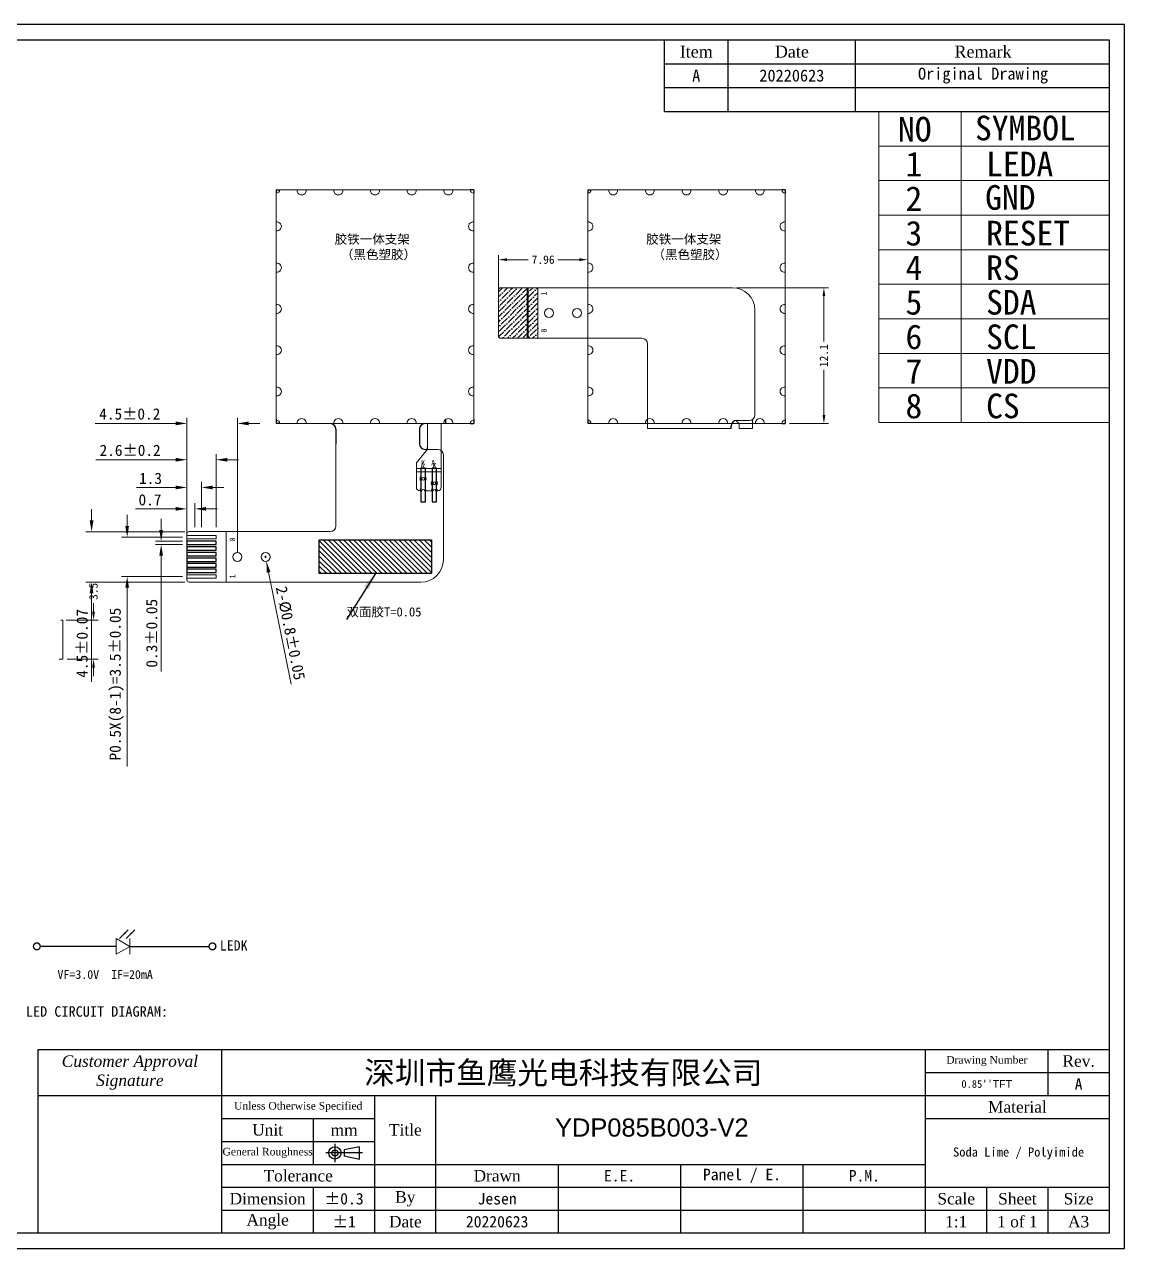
# Model space of a CAD drawing. Header units: millimetres. Extents: x 1551 to 1715, y -93 to 16.
# Drawn here: x 1616.9 to 1714.9, y -93.4 to 15.7 of the extents above; entities that cross this region are included whole.
import ezdxf
from ezdxf.lldxf.tags import DXFTag

# ---------------------------------------------------------------- set-up
doc = ezdxf.new("R2010")
doc.units = ezdxf.units.MM
for name, color, linetype, lineweight in [('BEZEL', 4, 'Continuous', 20), ('CEN', 1, 'CENTER', 15), ('FPC', 40, 'Continuous', 20), ('Title block', 7, 'Continuous', 9)]:
    doc.layers.add(name, color=color, linetype=linetype, lineweight=lineweight)
for name, color, linetype in [('DIM', 120, 'Continuous'), ('Dimension', 7, 'Continuous'), ('Frame', 7, 'Continuous'), ('Index', 7, 'Continuous'), ('lcd', 4, 'Continuous'), ('圖框', 7, 'Continuous')]:
    doc.layers.add(name, color=color, linetype=linetype)
doc.styles.add('RD', font='', dxfattribs={"width": 0.8, "height": 1.8})
doc.styles.add('宋体', font='SimSun.ttf')
doc.styles.add('宋体字', font='')
doc.styles.add('样式 4', font='SimSun.ttf')
doc.styles.get('RD').set_extended_font_data('PMingLiU')
doc.styles.get('宋体字').set_extended_font_data('FangSong_GB2312')
tags = doc.linetypes.add('CENTER', pattern=[2, 1.25, -0.25, 0.25, -0.25]).pattern_tags.tags
tags[10:11] = [DXFTag(74, 4), DXFTag(75, 0), DXFTag(340, '0'), DXFTag(46, 0.0), DXFTag(50, 0.0), DXFTag(44, 0.0), DXFTag(45, 0.0)]
tags[8:9] = [DXFTag(74, 4), DXFTag(75, 0), DXFTag(340, '0'), DXFTag(46, 0.0), DXFTag(50, 0.0), DXFTag(44, 0.0), DXFTag(45, 0.0)]
tags[6:7] = [DXFTag(74, 4), DXFTag(75, 0), DXFTag(340, '0'), DXFTag(46, 0.0), DXFTag(50, 0.0), DXFTag(44, 0.0), DXFTag(45, 0.0)]
tags[4:5] = [DXFTag(74, 4), DXFTag(75, 0), DXFTag(340, '0'), DXFTag(46, 0.0), DXFTag(50, 0.0), DXFTag(44, 0.0), DXFTag(45, 0.0)]
doc.dimstyles.new('ISO-25', dxfattribs={"dimtxt": 2.5, "dimasz": 2.5, "dimexe": 1.25, "dimexo": 0.625, "dimtad": 1, "dimdsep": 46, "dimtxsty": 'Standard', "dimcen": 2.5, "dimadec": 0, "dimazin": 0, "dimtfac": 1, "dimtmove": 0, "dimatfit": 3, "dimfxl": 1, "dimarcsym": 0})
doc.dimstyles.new('ISO-25$0', dxfattribs={"dimscale": 0.5, "dimtxt": 2, "dimasz": 2, "dimexe": 0.8, "dimexo": 0.8, "dimtad": 0, "dimrnd": 0.01, "dimzin": 9, "dimdsep": 46, "dimtxsty": 'Standard', "dimcen": 2.5, "dimadec": 0, "dimazin": 2, "dimtfac": 1, "dimtofl": 0, "dimtmove": 0, "dimatfit": 0, "dimfxl": 1, "dimlwd": 13, "dimlwe": 13, "dimarcsym": 0})
doc.dimstyles.new('SH', dxfattribs={"dimscale": 1.4, "dimtxt": 2.5, "dimasz": 2.5, "dimexe": 1.25, "dimexo": 0.625, "dimtad": 0, "dimdec": 1, "dimzin": 0, "dimdsep": 46, "dimtxsty": 'RD', "dimcen": 2.5, "dimadec": 0, "dimazin": 0, "dimtfac": 0.6, "dimtdec": 4, "dimtmove": 0, "dimatfit": 3, "dimfxl": 1, "dimtolj": 1, "dimarcsym": 0})
doc.dimstyles.new('标准', dxfattribs={"dimtxt": 1.8, "dimasz": 1.5, "dimexe": 0.5, "dimexo": 0.4, "dimgap": 0.1, "dimtad": 1, "dimzin": 1, "dimdsep": 46, "dimtxsty": '宋体', "dimblk": 'CLOSEDBLANK', "dimcen": 0.09, "dimclrd": 96, "dimclre": 96, "dimclrt": 3, "dimadec": 0, "dimazin": 0, "dimtfac": 1, "dimtofl": 0, "dimtmove": 0, "dimatfit": 1, "dimldrblk": 'CLOSEDBLANK', "dimfxl": 1, "dimtolj": 1, "dimlwd": 0, "dimlwe": 0, "dimarcsym": 0})

# ---------------------------------------------------------------- blocks, each defined once
blk = doc.blocks.new('*D28')
at = {"color": 2, "lineweight": 0, "transparency": 16777216}
for p, q in [((1629.1, -29.36), (1629.1, -28.36)), ((1631, -30.36), (1628.6, -30.36)), ((1631, -30.66), (1628.6, -30.66)), ((1629.1, -31.66), (1629.1, -41.98))]:
    blk.add_line(p, q, dxfattribs=at)
at = {"color": 2, "transparency": 16777216}
for points in [[(1628.94, -29.36), (1629.27, -29.36), (1629.1, -30.36)], [(1628.94, -31.66), (1629.27, -31.66), (1629.1, -30.66)]]:
    blk.add_solid(points, dxfattribs=at)
at = {"layer": 'DEFPOINTS', "color": 0, "transparency": 16777216}
for p in [(1631.4, -30.36), (1629.1, -30.66), (1631.4, -30.66)]:
    blk.add_point(p, dxfattribs=at)
at = {"color": 3, "transparency": 16777216, "insert": (1628.27, -38.56), "char_height": 1, "attachment_point": 5, "rotation": 90, "style": '宋体'}
blk.add_mtext('\\A1;0.3%%P0.05', dxfattribs=at)
blk = doc.blocks.new('_ClosedBlank')
at = {"color": 0, "linetype": 'ByBlock', "lineweight": -2}
for p, q in [((-1, 0.17), (0, 0)), ((-1, 0.17), (-1, -0.17)), ((0, 0), (-1, -0.17))]:
    blk.add_line(p, q, dxfattribs=at)
blk = doc.blocks.new('*D29')
at = {"color": 2, "lineweight": 0, "transparency": 16777216}
for p, q in [((1626.08, -29.01), (1626.08, -28.01)), ((1631, -30.01), (1625.58, -30.01)), ((1631, -33.51), (1625.58, -33.51)), ((1626.08, -34.51), (1626.08, -50.44))]:
    blk.add_line(p, q, dxfattribs=at)
at = {"color": 2, "transparency": 16777216}
for points in [[(1625.91, -29.01), (1626.24, -29.01), (1626.08, -30.01)], [(1625.91, -34.51), (1626.24, -34.51), (1626.08, -33.51)]]:
    blk.add_solid(points, dxfattribs=at)
at = {"layer": 'DEFPOINTS', "color": 0, "transparency": 16777216}
for p in [(1631.4, -30.01), (1626.08, -33.51), (1631.4, -33.51)]:
    blk.add_point(p, dxfattribs=at)
at = {"color": 3, "transparency": 16777216, "insert": (1625.14, -43.09), "char_height": 1, "attachment_point": 5, "rotation": 90, "style": '宋体'}
blk.add_mtext('\\A1;P0.5X(8-1)=3.5%%P0.05', dxfattribs=at)
blk = doc.blocks.new('*D30')
at = {"color": 2, "lineweight": 0, "transparency": 16777216}
for p, q in [((1622.91, -28.51), (1622.91, -27.51)), ((1631.2, -29.51), (1622.41, -29.51)), ((1631.2, -34.01), (1622.41, -34.01)), ((1622.91, -35.01), (1622.91, -42.89))]:
    blk.add_line(p, q, dxfattribs=at)
at = {"color": 2, "transparency": 16777216}
for points in [[(1622.74, -28.51), (1623.08, -28.51), (1622.91, -29.51)], [(1622.74, -35.01), (1623.08, -35.01), (1622.91, -34.01)]]:
    blk.add_solid(points, dxfattribs=at)
at = {"layer": 'DEFPOINTS', "color": 0, "transparency": 16777216}
for p in [(1622.91, -29.51), (1631.6, -29.51), (1631.6, -34.01)]:
    blk.add_point(p, dxfattribs=at)
at = {"color": 3, "transparency": 16777216, "insert": (1622.07, -39.46), "char_height": 1, "attachment_point": 5, "rotation": 90, "style": '宋体'}
blk.add_mtext('\\A1;4.5%%P0.07', dxfattribs=at)
blk = doc.blocks.new('*D31')
at = {"color": 2, "lineweight": 0, "transparency": 16777216}
for p, q in [((1638.31, -31.76), (1638.49, -31.76)), ((1638.4, -31.85), (1638.4, -31.67)), ((1638.68, -33.13), (1640.68, -43.11))]:
    blk.add_line(p, q, dxfattribs=at)
at = {"color": 2, "transparency": 16777216}
blk.add_solid([(1638.84, -33.1), (1638.51, -33.16), (1638.48, -32.15)], dxfattribs=at)
at = {"layer": 'DEFPOINTS', "color": 0, "transparency": 16777216}
for p in [(1638.32, -31.37), (1638.48, -32.15)]:
    blk.add_point(p, dxfattribs=at)
at = {"color": 3, "transparency": 16777216, "insert": (1640.61, -38.55), "char_height": 1, "attachment_point": 5, "rotation": 281.3242, "style": '宋体'}
blk.add_mtext('\\A1;2-%%C0.8%%P0.05', dxfattribs=at)
blk = doc.blocks.new('*D35')
at = {"color": 2, "lineweight": 0, "transparency": 16777216}
for p, q in [((1631.4, -29.31), (1631.4, -26.98)), ((1632.1, -29.11), (1632.1, -26.98)), ((1630.4, -27.48), (1626.82, -27.48)), ((1633.1, -27.48), (1634.1, -27.48))]:
    blk.add_line(p, q, dxfattribs=at)
at = {"color": 2, "transparency": 16777216}
for points in [[(1630.4, -27.31), (1630.4, -27.64), (1631.4, -27.48)], [(1633.1, -27.31), (1633.1, -27.64), (1632.1, -27.48)]]:
    blk.add_solid(points, dxfattribs=at)
at = {"layer": 'DEFPOINTS', "color": 0, "transparency": 16777216}
for p in [(1631.4, -27.48), (1631.4, -29.71), (1632.1, -29.51)]:
    blk.add_point(p, dxfattribs=at)
at = {"color": 3, "transparency": 16777216, "insert": (1628.11, -26.68), "char_height": 1, "attachment_point": 5, "style": '宋体'}
blk.add_mtext('\\A1;0.7', dxfattribs=at)
blk = doc.blocks.new('*D32')
at = {"color": 2, "lineweight": 0, "transparency": 16777216}
for p, q in [((1631.4, -29.31), (1631.4, -25.07)), ((1632.7, -29.11), (1632.7, -25.07)), ((1630.4, -25.57), (1626.92, -25.57)), ((1633.7, -25.57), (1634.7, -25.57))]:
    blk.add_line(p, q, dxfattribs=at)
at = {"color": 2, "transparency": 16777216}
for points in [[(1630.4, -25.41), (1630.4, -25.74), (1631.4, -25.57)], [(1633.7, -25.41), (1633.7, -25.74), (1632.7, -25.57)]]:
    blk.add_solid(points, dxfattribs=at)
at = {"layer": 'DEFPOINTS', "color": 0, "transparency": 16777216}
for p in [(1631.4, -25.57), (1631.4, -29.71), (1632.7, -29.51)]:
    blk.add_point(p, dxfattribs=at)
at = {"color": 3, "transparency": 16777216, "insert": (1628.16, -24.77), "char_height": 1, "attachment_point": 5, "style": '宋体'}
blk.add_mtext('\\A1;1.3', dxfattribs=at)
blk = doc.blocks.new('*D33')
at = {"color": 2, "lineweight": 0, "transparency": 16777216}
for p, q in [((1631.4, -29.31), (1631.4, -19.37)), ((1635.9, -31.36), (1635.9, -19.37)), ((1630.4, -19.87), (1623.24, -19.87)), ((1636.9, -19.87), (1637.9, -19.87))]:
    blk.add_line(p, q, dxfattribs=at)
at = {"color": 2, "transparency": 16777216}
for points in [[(1630.4, -19.7), (1630.4, -20.03), (1631.4, -19.87)], [(1636.9, -19.7), (1636.9, -20.03), (1635.9, -19.87)]]:
    blk.add_solid(points, dxfattribs=at)
at = {"layer": 'DEFPOINTS', "color": 0, "transparency": 16777216}
for p in [(1631.4, -19.87), (1631.4, -29.71), (1635.9, -31.76)]:
    blk.add_point(p, dxfattribs=at)
at = {"color": 3, "transparency": 16777216, "insert": (1626.31, -19.03), "char_height": 1, "attachment_point": 5, "style": '宋体'}
blk.add_mtext('\\A1;4.5%%P0.2', dxfattribs=at)
blk = doc.blocks.new('*D34')
at = {"color": 2, "lineweight": 0, "transparency": 16777216}
for p, q in [((1631.4, -29.71), (1631.4, -22.6)), ((1634, -29.11), (1634, -22.6)), ((1630.4, -23.1), (1623.28, -23.1)), ((1635, -23.1), (1636, -23.1))]:
    blk.add_line(p, q, dxfattribs=at)
at = {"color": 2, "transparency": 16777216}
for points in [[(1630.4, -22.94), (1630.4, -23.27), (1631.4, -23.1)], [(1635, -22.94), (1635, -23.27), (1634, -23.1)]]:
    blk.add_solid(points, dxfattribs=at)
at = {"layer": 'DEFPOINTS', "color": 0, "transparency": 16777216}
for p in [(1631.4, -23.1), (1631.4, -30.11), (1634, -29.51)]:
    blk.add_point(p, dxfattribs=at)
at = {"color": 3, "transparency": 16777216, "insert": (1626.34, -22.27), "char_height": 1, "attachment_point": 5, "style": '宋体'}
blk.add_mtext('\\A1;2.6%%P0.2', dxfattribs=at)
blk = doc.blocks.new('*D37')
at = {"color": 3, "lineweight": 13, "transparency": 16777216}
for p, q in [((1623.08, -36.63), (1623.08, -35.88)), ((1620.65, -37.38), (1623.48, -37.38)), ((1620.73, -40.88), (1623.48, -40.88)), ((1623.08, -41.63), (1623.08, -42.38))]:
    blk.add_line(p, q, dxfattribs=at)
at = {"color": 3, "transparency": 16777216}
for points in [[(1622.96, -36.63), (1623.21, -36.63), (1623.08, -37.38)], [(1622.96, -41.63), (1623.21, -41.63), (1623.08, -40.88)]]:
    blk.add_solid(points, dxfattribs=at)
at = {"layer": 'DEFPOINTS', "color": 0, "transparency": 16777216}
for p in [(1620.25, -37.38), (1623.08, -37.38), (1620.33, -40.88)]:
    blk.add_point(p, dxfattribs=at)
at = {"color": 3, "transparency": 16777216, "insert": (1623.08, -34.83), "char_height": 0.75, "attachment_point": 5, "rotation": 90, "style": '宋体'}
blk.add_mtext('3.5', dxfattribs=at)
blk = doc.blocks.new('*D42')
at = {"color": 3, "lineweight": 13, "transparency": 16777216}
for p, q in [((1659.15, -8.38), (1659.15, -4.88)), ((1659.9, -5.28), (1661.81, -5.28)), ((1666.36, -5.28), (1664.45, -5.28)), ((1667.11, -7.38), (1667.11, -4.88))]:
    blk.add_line(p, q, dxfattribs=at)
at = {"color": 3, "transparency": 16777216}
for points in [[(1659.9, -5.15), (1659.9, -5.4), (1659.15, -5.28)], [(1666.36, -5.15), (1666.36, -5.4), (1667.11, -5.28)]]:
    blk.add_solid(points, dxfattribs=at)
at = {"layer": 'DEFPOINTS', "color": 0, "transparency": 16777216}
for p in [(1667.11, -5.28), (1667.11, -7.78), (1659.15, -8.78)]:
    blk.add_point(p, dxfattribs=at)
at = {"color": 3, "transparency": 16777216, "insert": (1663.13, -5.28), "char_height": 0.75, "attachment_point": 5, "style": '宋体'}
blk.add_mtext('7.96', dxfattribs=at)
blk = doc.blocks.new('*D43')
at = {"color": 3, "lineweight": 13, "transparency": 16777216}
for p, q in [((1680.39, -7.78), (1688.54, -7.78)), ((1688.14, -8.53), (1688.14, -12.56)), ((1688.14, -19.13), (1688.14, -15.09)), ((1685.09, -19.88), (1688.54, -19.88))]:
    blk.add_line(p, q, dxfattribs=at)
at = {"color": 3, "transparency": 16777216}
for points in [[(1688.02, -8.53), (1688.27, -8.53), (1688.14, -7.78)], [(1688.02, -19.13), (1688.27, -19.13), (1688.14, -19.88)]]:
    blk.add_solid(points, dxfattribs=at)
at = {"layer": 'DEFPOINTS', "color": 0, "transparency": 16777216}
for p in [(1679.99, -7.78), (1688.14, -7.78), (1684.69, -19.88)]:
    blk.add_point(p, dxfattribs=at)
at = {"color": 3, "transparency": 16777216, "insert": (1688.14, -13.83), "char_height": 0.75, "attachment_point": 5, "rotation": 90, "style": '宋体'}
blk.add_mtext('12.1', dxfattribs=at)

msp = doc.modelspace()

# ---------------------------------------------------------------- hatches: boundary and pattern name
h = msp.add_hatch()
h.set_pattern_fill('ANSI36', color=256, scale=0.1, angle=90, style=0)
h.set_pattern_definition([(45, (1700.0308, -1664.07832), (0.61739261, 0.1683798), [0.79375, -0.15875, 0, -0.15875])])
h.paths.add_polyline_path([(1659.8515, -12.2793), (1659.3515, -12.2793, -0.41421356), (1659.1515, -12.0793), (1659.1515, -7.9793, -0.41421356), (1659.3515, -7.7793), (1659.8515, -7.7793), (1661.7515, -7.7793), (1661.7515, -12.2793)])
h.paths.add_polyline_path([(1662.6515, -12.2793), (1661.7515, -12.2793), (1661.7515, -7.7793), (1662.6515, -7.7793)])
h = msp.add_hatch()
h.set_pattern_fill('ANSI31', color=2, scale=0.1, angle=90, style=0)
h.paths.add_polyline_path([(1643.1861, -30.2392), (1643.1861, -33.2392), (1653.1861, -33.2392), (1653.1861, -30.2392)])

# ---------------------------------------------------------------- linework, layer by layer
for p, q in [((1639.3629, 0.9407), (1639.3629, 0.6407)), ((1639.3629, 0.9407), (1639.6629, 0.9407)), ((1656.9429, 0.9407), (1656.6429, 0.9407)), ((1656.9429, 0.9407), (1656.9429, 0.6407)), ((1667.1115, 0.9407), (1667.1115, 0.6407)), ((1667.1115, 0.9407), (1667.4115, 0.9407)), ((1684.6915, 0.9407), (1684.3915, 0.9407)), ((1684.6915, 0.9407), (1684.6915, 0.6407)), ((1639.3629, -19.4793), (1639.3629, -19.8793)), ((1639.3629, -19.4793), (1639.3629, -19.8793)), ((1639.3629, -19.4793), (1639.3629, -19.8793)), ((1639.3629, -19.4793), (1639.3629, -19.8793)), ((1654.4429, -19.4793), (1654.4429, -19.8793)), ((1656.9429, -19.4793), (1656.9429, -19.8793)), ((1667.1115, -19.4793), (1667.1115, -19.8793)), ((1667.1115, -19.4793), (1667.1115, -19.8793)), ((1667.1115, -19.4793), (1667.1115, -19.8793)), ((1667.1115, -19.4793), (1667.1115, -19.8793)), ((1684.6915, -19.4793), (1684.6915, -19.8793)), ((1639.6629, -19.8793), (1639.3629, -19.8793)), ((1656.6429, -19.8793), (1656.9429, -19.8793)), ((1667.4115, -19.8793), (1667.1115, -19.8793)), ((1684.3915, -19.8793), (1684.6915, -19.8793))]:
    msp.add_line(p, q)
at = {"color": 32}
for p, q in [((1644.6754, -20.3793), (1644.6754, -21.6793)), ((1652.1225, -20.3793), (1652.1225, -21.6793)), ((1679.8711, -20.3164), (1679.8711, -20.1093))]:
    msp.add_line(p, q, dxfattribs=at)
at = {"color": 47, "lineweight": 9}
for p, q in [((1620.3326, -37.3793), (1620.1626, -37.3793)), ((1620.3326, -37.3793), (1620.3326, -40.8793)), ((1620.3326, -40.8793), (1620.0326, -40.8793))]:
    msp.add_line(p, q, dxfattribs=at)
at = {"const_width": 0.2}
msp.add_lwpolyline([(1661.7515, -12.2793), (1661.7515, -7.7793)], dxfattribs=at)
for points in [[(1652.6389, -23.8402), (1652.2389, -23.8402), (1652.2389, -26.8402), (1652.6389, -26.8402)], [(1653.6389, -23.8402), (1653.2389, -23.8402), (1653.2389, -26.8402), (1653.6389, -26.8402)], [(1643.1861, -30.2392), (1653.1861, -30.2392), (1653.1861, -33.2392), (1643.1861, -33.2392)]]:
    msp.add_lwpolyline(points, close=True)
at = {"color": 2}
for points in [[(1634.0029, -30.3593), (1631.4029, -30.3593), (1631.4029, -30.6593), (1634.0029, -30.6593)], [(1634.0029, -30.8593), (1631.4029, -30.8593), (1631.4029, -31.1593), (1634.0029, -31.1593)], [(1634.0029, -31.3593), (1631.4029, -31.3593), (1631.4029, -31.6593), (1634.0029, -31.6593)], [(1634.0029, -31.8593), (1631.4029, -31.8593), (1631.4029, -32.1593), (1634.0029, -32.1593)], [(1634.0029, -32.3593), (1631.4029, -32.3593), (1631.4029, -32.6593), (1634.0029, -32.6593)], [(1634.0029, -32.8593), (1631.4029, -32.8593), (1631.4029, -33.1593), (1634.0029, -33.1593)]]:
    msp.add_lwpolyline(points, close=True, dxfattribs=at)
at = {"color": 32}
for centre, start, end in [((1680.3711, -20.1093), 90, 180), ((1680.3711, -20.1093), 90, 180), ((1644.1754, -20.3793), 360, 90), ((1652.6225, -20.3793), 90, 180), ((1652.6225, -21.6793), 180, 270), ((1652.6225, -21.6793), 180, 270), ((1652.3389, -21.9983), 320.194429, 0), ((1652.3389, -21.9983), 338.773857, 0)]:
    msp.add_arc(centre, 0.5, start, end, dxfattribs=at)
at = {"layer": 'BEZEL', "lineweight": 9}
for p, q in [((1639.3629, 0.6407), (1639.3629, -19.5793)), ((1656.6429, 0.9407), (1639.6629, 0.9407)), ((1656.9429, 0.6407), (1656.9429, -19.5793)), ((1667.1115, 0.6407), (1667.1115, -19.5793)), ((1684.3915, 0.9407), (1667.4115, 0.9407)), ((1684.6915, 0.6407), (1684.6915, -19.5793)), ((1656.6429, -19.8793), (1639.6629, -19.8793)), ((1684.3915, -19.8793), (1667.4115, -19.8793))]:
    msp.add_line(p, q, dxfattribs=at)
for centre, radius, start, end in [((1639.3629, 0.9407), 0.3, 270, 0), ((1641.6199, 0.8907), 0.4, 172.819244, 7.180756), ((1644.8864, 0.8907), 0.4, 172.819244, 7.180756), ((1648.1529, 0.8907), 0.4, 172.819244, 7.180756), ((1651.4194, 0.8907), 0.4, 172.819244, 7.180756), ((1654.6859, 0.8907), 0.4, 172.819244, 7.180756), ((1656.9429, 0.9407), 0.3, 180, 270), ((1667.1115, 0.9407), 0.3, 270, 0), ((1669.3685, 0.8907), 0.4, 172.819244, 7.180756), ((1672.635, 0.8907), 0.4, 172.819244, 7.180756), ((1675.9015, 0.8907), 0.4, 172.819244, 7.180756), ((1679.168, 0.8907), 0.4, 172.819244, 7.180756), ((1682.4345, 0.8907), 0.4, 172.819244, 7.180756), ((1684.6915, 0.9407), 0.3, 180, 270), ((1639.4129, -2.3146), 0.4, 262.819244, 97.180756), ((1656.8929, -2.3146), 0.4, 82.819244, 277.180756), ((1667.1615, -2.3146), 0.4, 262.819244, 97.180756), ((1684.6415, -2.3146), 0.4, 82.819244, 277.180756), ((1639.4129, -5.9907), 0.4, 262.819244, 97.180756), ((1656.8929, -5.9907), 0.4, 82.819244, 277.180756), ((1667.1615, -5.9907), 0.4, 262.819244, 97.180756), ((1684.6415, -5.9907), 0.4, 82.819244, 277.180756), ((1639.4129, -9.6669), 0.4, 262.819244, 97.180756), ((1656.8929, -9.6669), 0.4, 82.819244, 277.180756), ((1667.1615, -9.6669), 0.4, 262.819244, 97.180756), ((1684.6415, -9.6669), 0.4, 82.819244, 277.180756), ((1639.4129, -13.343), 0.4, 262.819244, 97.180756), ((1656.8929, -13.343), 0.4, 82.819244, 277.180756), ((1667.1615, -13.343), 0.4, 262.819244, 97.180756), ((1684.6415, -13.343), 0.4, 82.819244, 277.180756), ((1639.4129, -17.0191), 0.4, 262.819244, 97.180756), ((1656.8929, -17.0191), 0.4, 82.819244, 277.180756), ((1667.1615, -17.0191), 0.4, 262.819244, 97.180756), ((1684.6415, -17.0191), 0.4, 82.819244, 277.180756), ((1639.3629, -19.8793), 0.3, 0, 90), ((1641.6199, -19.8293), 0.4, 352.819244, 187.180756), ((1644.8864, -19.8293), 0.4, 352.819244, 187.180756), ((1648.1529, -19.8293), 0.4, 352.819244, 187.180756), ((1651.4194, -19.8293), 0.4, 352.819244, 187.180756), ((1654.6859, -19.8293), 0.4, 352.819244, 187.180756), ((1656.9429, -19.8793), 0.3, 90, 180), ((1667.1115, -19.8793), 0.3, 0, 90), ((1669.3685, -19.8293), 0.4, 352.819244, 187.180756), ((1672.635, -19.8293), 0.4, 352.819244, 187.180756), ((1675.9015, -19.8293), 0.4, 352.819244, 187.180756), ((1679.168, -19.8293), 0.4, 352.819244, 187.180756), ((1682.4345, -19.8293), 0.4, 352.819244, 187.180756), ((1684.6915, -19.8793), 0.3, 90, 180)]:
    msp.add_arc(centre, radius, start, end, dxfattribs=at)
at = {"layer": 'CEN', "color": 3}
for p, q in [((1626.3189, -66.4542), (1625.097, -65.7487)), ((1625.097, -65.7487), (1625.097, -67.1596)), ((1626.3189, -66.4542), (1625.097, -67.1596)), ((1626.3189, -65.7487), (1626.3189, -67.1596))]:
    msp.add_line(p, q, dxfattribs=at)
at = {"layer": 'CEN', "color": 3, "const_width": 0.121}
for points in [[(1618.3329, -66.4542, -1), (1617.7281, -66.4542, -1)], [(1633.9765, -66.4542, -1), (1633.3717, -66.4542, -1)]]:
    msp.add_lwpolyline(points, format="xyb", close=True, dxfattribs=at)
at = {"layer": 'FPC'}
for p, q in [((1659.1515, -7.9793), (1659.1515, -12.0793)), ((1659.8515, -7.7793), (1679.9915, -7.7793)), ((1661.7515, -7.7793), (1661.7515, -12.2793)), ((1662.6515, -7.7793), (1662.6515, -12.2793)), ((1681.9915, -19.1093), (1681.9915, -9.7793)), ((1671.924, -12.2793), (1659.3515, -12.2793)), ((1672.424, -12.7793), (1672.424, -20.3164)), ((1680.4716, -19.7702), (1680.3384, -19.6103)), ((1680.4716, -19.7702), (1680.3384, -19.6103)), ((1680.3711, -19.6093), (1681.4915, -19.6093)), ((1681.7875, -20.3164), (1681.7875, -19.5122)), ((1644.1754, -19.8793), (1642.9029, -19.8793)), ((1644.6754, -20.3793), (1644.6754, -21.6793)), ((1644.6754, -29.0093), (1644.6754, -20.3793)), ((1652.1225, -20.3793), (1652.1225, -21.6793)), ((1652.1225, -20.3793), (1652.1225, -21.6793)), ((1653.4029, -19.8793), (1652.6225, -19.8793)), ((1652.8389, -21.9983), (1652.8389, -19.8793)), ((1652.8389, -21.9983), (1652.8389, -19.8793)), ((1652.8389, -21.9983), (1652.8389, -19.8793)), ((1654.0389, -19.8793), (1654.0389, -25.5793)), ((1679.8711, -20.3164), (1672.424, -20.3164)), ((1679.8711, -20.3164), (1679.8711, -20.1093)), ((1679.8711, -20.3164), (1679.8711, -20.1093)), ((1680.5875, -20.0903), (1680.5875, -20.3164)), ((1680.5875, -20.0903), (1680.5875, -20.3164)), ((1680.5875, -20.0903), (1680.5875, -20.3164)), ((1680.5875, -20.3164), (1681.7875, -20.3164)), ((1652.7231, -22.3183), (1651.8389, -23.3793)), ((1652.7231, -22.3183), (1651.8389, -23.3793)), ((1652.6225, -22.1793), (1653.7429, -22.1793)), ((1654.2429, -22.6793), (1654.2429, -32.0093)), ((1651.8389, -23.3793), (1651.8389, -25.5793)), ((1651.8389, -23.3793), (1651.8389, -25.5793)), ((1651.8389, -23.8793), (1654.0389, -23.8793)), ((1653.2389, -25.0124), (1653.2389, -23.8793)), ((1653.6389, -23.8793), (1653.6389, -25.0124)), ((1651.8389, -24.1793), (1654.0389, -24.1793)), ((1653.2389, -25.0124), (1653.2389, -24.1793)), ((1653.6389, -24.1793), (1653.6389, -25.0124)), ((1652.3139, -25.8793), (1652.1389, -25.8793)), ((1652.3139, -25.8793), (1652.1389, -25.8793)), ((1653.3139, -25.8793), (1652.5639, -25.8793)), ((1653.3139, -25.8793), (1652.5639, -25.8793)), ((1653.7389, -25.8793), (1653.5639, -25.8793)), ((1653.7389, -25.8793), (1653.5639, -25.8793)), ((1631.4029, -33.8093), (1631.4029, -29.7093)), ((1644.1754, -29.5093), (1631.6029, -29.5093)), ((1634.9029, -34.0093), (1634.9029, -29.5093)), ((1632.1029, -34.0093), (1652.2429, -34.0093))]:
    msp.add_line(p, q, dxfattribs=at)
at = {"layer": 'FPC', "color": 30}
for p, q in [((1659.3515, -7.7793), (1659.8515, -7.7793)), ((1631.4029, -25.0093), (1631.4029, -33.1045)), ((1631.6029, -34.0093), (1632.1029, -34.0093))]:
    msp.add_line(p, q, dxfattribs=at)
at = {"layer": 'FPC', "color": 2}
for p, q in [((1661.7515, -8.4293), (1661.7515, -8.1293)), ((1661.7515, -11.9293), (1661.7515, -11.6293)), ((1634.0029, -29.8593), (1631.4029, -29.8593)), ((1631.4029, -30.1593), (1634.0029, -30.1593)), ((1634.0029, -29.8593), (1634.0029, -30.1593)), ((1634.0029, -33.3593), (1631.4029, -33.3593)), ((1631.4029, -33.6593), (1634.0029, -33.6593)), ((1634.0029, -33.3593), (1634.0029, -33.6593))]:
    msp.add_line(p, q, dxfattribs=at)
at = {"layer": 'FPC'}
for points in [[(1652.2389, -24.6069), (1652.2389, -23.8793), (1652.6389, -23.8793), (1652.6389, -24.6069)], [(1652.2389, -24.6069), (1652.2389, -24.1793), (1652.6389, -24.1793), (1652.6389, -24.6069)], [(1652.2389, -25.6905), (1652.2389, -24.9844)], [(1652.2389, -25.6905), (1652.2389, -24.9844)], [(1652.6389, -24.9844), (1652.6389, -25.6905)], [(1652.6389, -24.9844), (1652.6389, -25.6905)], [(1653.2389, -25.6905), (1653.2389, -25.3899)], [(1653.2389, -25.6905), (1653.2389, -25.3899)], [(1653.6389, -25.3899), (1653.6389, -25.6905)], [(1653.6389, -25.3899), (1653.6389, -25.6905)]]:
    msp.add_lwpolyline(points, dxfattribs=at)
for centre, radius in [((1663.6515, -10.0293), 0.4), ((1666.1515, -10.0293), 0.4), ((1652.4389, -24.7957), 0.125), ((1652.4389, -24.7957), 0.125), ((1653.4389, -25.2011), 0.125), ((1653.4389, -25.2011), 0.125), ((1635.9029, -31.7593), 0.4), ((1638.4029, -31.7593), 0.4)]:
    msp.add_circle(centre, radius, dxfattribs=at)
at = {"layer": 'FPC', "color": 30}
for centre, start, end in [((1659.3515, -7.9793), 90, 180), ((1631.6029, -33.8093), 180, 270)]:
    msp.add_arc(centre, 0.2, start, end, dxfattribs=at)
at = {"layer": 'FPC'}
for centre, radius, start, end in [((1679.9915, -9.7793), 2, 360, 90), ((1659.3515, -12.0793), 0.2, 180, 270), ((1671.924, -12.7793), 0.5, 0, 90), ((1680.3711, -20.1093), 0.5, 90, 180), ((1680.3711, -20.1093), 0.5, 90, 180), ((1681.4915, -19.1093), 0.5, 270, 0), ((1644.1754, -20.3793), 0.5, 360, 90), ((1644.1754, -20.3793), 0.5, 360, 90), ((1652.6225, -20.3793), 0.5, 90, 180), ((1652.6225, -20.3793), 0.5, 90, 180), ((1680.0875, -20.0903), 0.5, 0, 39.805571), ((1680.0875, -20.0903), 0.5, 0, 39.805571), ((1680.0875, -20.0903), 0.5, 0, 21.226143), ((1652.6225, -21.6793), 0.5, 180, 270), ((1652.6225, -21.6793), 0.5, 180, 270), ((1652.3389, -21.9983), 0.5, 320.194429, 0), ((1653.7429, -22.6793), 0.5, 360, 90), ((1652.4389, -24.7957), 0.275, 136.658242, 223.341758), ((1652.4389, -24.7957), 0.275, 136.658242, 223.341758), ((1652.4389, -24.7957), 0.275, 316.658242, 43.341758), ((1652.4389, -24.7957), 0.275, 316.658242, 43.341758), ((1653.4389, -25.2011), 0.275, 136.658242, 223.341758), ((1653.4389, -25.2011), 0.275, 136.658242, 223.341758), ((1653.4389, -25.2011), 0.275, 316.658242, 43.341758), ((1653.4389, -25.2011), 0.275, 316.658242, 43.341758), ((1652.1389, -25.5793), 0.3, 180, 270), ((1652.1389, -25.5793), 0.3, 180, 270), ((1652.4389, -25.8793), 0.275, 136.658242, 180), ((1652.4389, -25.8793), 0.275, 136.658242, 180), ((1652.4389, -25.8793), 0.125, 360, 180), ((1652.4389, -25.8793), 0.125, 360, 180), ((1652.4389, -25.8793), 0.275, 0, 43.341758), ((1652.4389, -25.8793), 0.275, 0, 43.341758), ((1653.4389, -25.8793), 0.275, 136.658242, 180), ((1653.4389, -25.8793), 0.275, 136.658242, 180), ((1653.4389, -25.8793), 0.125, 360, 180), ((1653.4389, -25.8793), 0.125, 360, 180), ((1653.4389, -25.8793), 0.275, 0, 43.341758), ((1653.4389, -25.8793), 0.275, 0, 43.341758), ((1653.7389, -25.5793), 0.3, 270, 0), ((1653.7389, -25.5793), 0.3, 270, 0), ((1644.1754, -29.0093), 0.5, 270, 0), ((1631.6029, -29.7093), 0.2, 90, 180), ((1652.2429, -32.0093), 2, 270, 0)]:
    msp.add_arc(centre, radius, start, end, dxfattribs=at)
at = {"layer": 'Frame', "color": 7}
for p, q in [((1673.9307, 7.9236), (1673.9307, 14.3103)), ((1679.6078, 7.9236), (1679.6078, 14.3103)), ((1690.9619, 7.9236), (1690.9619, 14.3103)), ((1673.9307, 12.1814), (1713.5557, 12.1814)), ((1673.9307, 10.0525), (1713.5557, 10.0525)), ((1673.9307, 10.0525), (1713.5557, 10.0525)), ((1673.9307, 7.9236), (1713.5557, 7.9236)), ((1618.1415, -92.0085), (1618.1415, -75.6518)), ((1618.1415, -75.6518), (1713.5557, -75.6518)), ((1634.4982, -92.0085), (1634.4982, -75.6518)), ((1697.199, -92.0085), (1697.199, -75.6518)), ((1708.1035, -79.7409), (1708.1035, -75.6518)), ((1697.199, -77.6964), (1713.5557, -77.6964)), ((1618.1415, -79.7409), (1713.5557, -79.7409)), ((1648.1288, -92.0085), (1648.1288, -79.7409)), ((1653.581, -92.0085), (1653.581, -79.7409)), ((1634.4982, -81.7855), (1648.1288, -81.7855)), ((1642.6766, -85.8747), (1642.6766, -81.7855)), ((1697.199, -81.7855), (1713.5557, -81.7855)), ((1634.4982, -83.8301), (1648.1288, -83.8301)), ((1634.4982, -85.8747), (1697.199, -85.8747)), ((1664.4855, -92.0085), (1664.4855, -85.8747)), ((1675.39, -92.0085), (1675.39, -85.8747)), ((1686.2945, -92.0085), (1686.2945, -85.8747)), ((1634.4982, -87.9193), (1713.5557, -87.9193)), ((1642.6766, -92.0085), (1642.6766, -87.9193)), ((1702.6512, -92.0085), (1702.6512, -87.9193)), ((1708.1035, -92.0085), (1708.1035, -87.9193)), ((1634.4982, -89.9639), (1713.5557, -89.9639))]:
    msp.add_line(p, q, dxfattribs=at)
at = {"layer": 'Frame', "color": 7, "linetype": 'CENTER'}
for p, q in [((1647.0384, -84.8524), (1643.767, -84.8524)), ((1644.5848, -84.0346), (1644.5848, -85.6703))]:
    msp.add_line(p, q, dxfattribs=at)
at = {"layer": 'Frame', "color": 7}
for points in [[(1714.9188, 15.6733), (1551.3515, 15.6733), (1551.3515, -93.3716), (1714.9188, -93.3716)], [(1646.7657, -85.3976), (1646.7657, -84.3072), (1645.4027, -84.5798), (1645.4027, -85.125)]]:
    msp.add_lwpolyline(points, close=True, dxfattribs=at)
msp.add_lwpolyline([(1713.5557, -18.1454), (1713.5557, -92.0085), (1552.7145, -92.0085), (1552.7145, 14.3103), (1713.5557, 14.3103), (1713.5557, -18.1454)], dxfattribs=at)
for radius in [0.5452, 0.2726]:
    msp.add_circle((1644.5848, -84.8524), radius, dxfattribs=at)
at = {"layer": 'lcd', "color": 3}
for p, q in [((1621.6717, -66.4542), (1618.3329, -66.4542)), ((1625.097, -66.4542), (1621.6717, -66.4542)), ((1626.3189, -66.4542), (1629.8607, -66.4542)), ((1629.8607, -66.4542), (1633.3717, -66.4542))]:
    msp.add_line(p, q, dxfattribs=at)
at = {"layer": 'Title block', "lineweight": 13}
for p, q in [((1693.0351, 7.9236), (1713.5557, 7.9236)), ((1693.0351, 7.9236), (1693.0351, -19.7793)), ((1700.3639, 7.9236), (1700.3639, -19.7793)), ((1693.0351, 4.8455), (1713.5557, 4.8455)), ((1693.0351, 1.7674), (1713.5557, 1.7674)), ((1693.0351, -1.3107), (1713.5557, -1.3107)), ((1693.0351, -4.3888), (1713.5557, -4.3888)), ((1693.0351, -7.4669), (1713.5557, -7.4669)), ((1693.0351, -10.545), (1713.5557, -10.545)), ((1693.0351, -13.6231), (1713.5557, -13.6231)), ((1693.0351, -16.7012), (1713.5557, -16.7012)), ((1693.0351, -19.7793), (1713.5557, -19.7793))]:
    msp.add_line(p, q, dxfattribs=at)

# ---------------------------------------------------------------- texts
at = {"char_height": 0.5, "width": 1.667, "attachment_point": 3, "style": '宋体'}
for s, insert in [('A  K', (1653.6283, -23.3855)), ('  K', (1652.6237, -23.1136)), ('  A', (1653.5184, -23.1136))]:
    msp.add_mtext(s, dxfattribs=dict(at, insert=insert))
at = {"layer": 'CEN', "color": 3}
msp.add_text('LEDK', height=0.9072, dxfattribs=at).set_placement((1634.3302, -66.8263))
at = {"layer": 'DIM', "color": 2}
msp.add_text('VF=3.0V  IF=20mA', height=0.780408, dxfattribs=at).set_placement((1619.8679, -69.3482))
at = {"layer": 'DIM', "color": 3, "char_height": 0.817952, "width": 12.027164, "attachment_point": 1, "style": '宋体'}
for s, insert in [('{\\C1;胶铁一体支架\\P （黑色塑胶）}', (1644.5633, -3.0414)), ('{\\C1;胶铁一体支架\\P （黑色塑胶）}', (1672.3119, -3.0414)), ('{\\fSimSun|b0|i0|c134|p2;双面胶}T=0.05', (1645.6094, -36.2457))]:
    msp.add_mtext(s, dxfattribs=dict(at, insert=insert))
at = {"layer": 'Dimension', "color": 1, "insert": (1664.1961, -81.7832), "char_height": 1.620104, "width": 179.322408, "attachment_point": 1}
msp.add_mtext('{\\fArial|b0|i0|c0|p34;YDP085B003-V2}', dxfattribs=at)
at = {"layer": 'Frame', "color": 7, "attachment_point": 5}
for s, insert, char_height in [('{\\fTimes New Roman|b0|i0|c0|p18;Item}', (1676.7693, 13.2458), 1.064448), ('{\\fTimes New Roman|b0|i0|c0|p18;Date}', (1685.2848, 13.2458), 1.064448), ('{\\fTimes New Roman|b0|i0|c0|p18;Remark}', (1702.316, 13.2458), 1.064448), ('A', (1676.7693, 11.1169), 1.0644), ('20220623', (1685.2848, 11.1169), 1.06445), ('Original Drawing', (1702.316, 11.1169), 1.064448), ('{\\fTimes New Roman|b0|i1|c0|p18;Customer Approval\\PSignature}', (1626.3198, -77.6964), 1.022296), ('{\\fTimes New Roman|b0|i0|c0|p18;Drawing Number}', (1702.6512, -76.6741), 0.681531), ('{\\fTimes New Roman|b0|i0|c0|p18;Rev.}', (1710.8296, -76.6741), 1.022296), ("0.85''{\\fArial|b0|i0|c0|p32;TFT}", (1702.6512, -78.7187), 0.681531), ('A', (1710.8296, -78.7187), 1.0223), ('{\\fTimes New Roman|b0|i0|c0|p18;Unless Otherwise Specified}', (1641.3135, -80.7632), 0.681531), ('{\\fTimes New Roman|b0|i0|c0|p18;Material}', (1705.3774, -80.7632), 1.022296), ('{\\fTimes New Roman|b0|i0|c0|p18;Unit}', (1638.5874, -82.8078), 1.022296), ('{\\fTimes New Roman|b0|i0|c0|p18;mm}', (1645.4027, -82.8078), 1.022296), ('{\\fTimes New Roman|b0|i0|c0|p18;Title}', (1650.8549, -82.8078), 1.022296), ('{\\fTimes New Roman|b0|i0|c0|p18;General Roughness}', (1638.5874, -84.8524), 0.681531), ('Soda Lime / Polyimide', (1705.4816, -84.8955), 0.817837), ('{\\fTimes New Roman|b0|i0|c0|p18;Tolerance}', (1641.3135, -86.897), 1.022296), ('{\\fTimes New Roman|b0|i0|c0|p18;Drawn}', (1659.0333, -86.897), 1.022296), ('E.E.', (1669.9378, -86.897), 1.0223), ('Panel / E.', (1680.8423, -86.897), 1.0223), ('P.M.', (1691.7468, -86.897), 1.0223), ('%%p0.3', (1645.4027, -88.9416), 1.0223), ('{\\fTimes New Roman|b0|i0|c0|p18;By}', (1650.8549, -88.9416), 1.022296), ('{\\fTimes New Roman|b0|i0|c0|p18;Dimension}', (1638.5874, -88.9416), 1.022296), ('Jesen', (1659.0333, -88.9416), 1.0223), ('{\\fTimes New Roman|b0|i0|c0|p18;Scale}', (1699.9251, -88.9416), 1.022296), ('{\\fTimes New Roman|b0|i0|c0|p18;Sheet}', (1705.3774, -88.9416), 1.022296), ('{\\fTimes New Roman|b0|i0|c0|p18;Size}', (1710.8296, -88.9416), 1.022296), ('{\\fTimes New Roman|b0|i0|c0|p18;Angle}', (1638.5874, -90.9862), 1.022296), ('%%p1', (1645.4027, -90.9862), 1.0223), ('{\\fTimes New Roman|b0|i0|c0|p18;Date}', (1650.8549, -90.9862), 1.022296), ('20220623', (1659.0333, -90.9862), 1.0223), ('{\\fTimes New Roman|b0|i0|c0|p18;1:1}', (1699.9251, -90.9862), 1.022296), ('{\\fTimes New Roman|b0|i0|c0|p18;1 of 1}', (1705.3774, -90.9862), 1.022296), ('{\\fTimes New Roman|b0|i0|c0|p18;A3}', (1710.8296, -90.9862), 1.022296)]:
    msp.add_mtext(s, dxfattribs=dict(at, insert=insert, char_height=char_height))
at = {"layer": 'Frame', "color": 4, "insert": (1664.9305, -77.8194), "char_height": 2, "width": 52.397551, "attachment_point": 5, "style": '宋体'}
msp.add_mtext('{\\C256;深圳市鱼鹰光电科技有限公司}', dxfattribs=at)
at = {"layer": 'Index', "char_height": 0.5, "attachment_point": 8, "rotation": 90}
for s, insert in [('{\\C2;1}', (1663.4492, -8.2998)), ('{\\C2;8}', (1663.4517, -11.5906)), ('{\\C2;8}', (1635.7032, -30.198)), ('{\\C2;1}', (1635.7006, -33.4888))]:
    msp.add_mtext(s, dxfattribs=dict(at, insert=insert))
at = {"layer": 'Title block', "lineweight": 13, "style": '样式 4'}
for s, height, p in [('NO', 2.19864, (1694.7436, 5.2448)), ('SYMBOL', 2.19864, (1701.6018, 5.3491)), ('1', 2.1986, (1695.4088, 2.1406)), ('LEDA', 2.19864, (1702.5911, 2.1406)), ('2', 2.1986, (1695.4088, -0.9375)), ('GND', 2.19864, (1702.5045, -0.8349)), ('3', 2.1986, (1695.4088, -4.0156)), ('RESET', 2.19864, (1702.5911, -4.0156)), ('4', 2.1986, (1695.4088, -7.0937)), ('RS', 2.19864, (1702.5911, -7.0937)), ('5', 2.1986, (1695.4088, -10.1718)), ('SDA', 2.19864, (1702.5911, -10.1718)), ('6', 2.1986, (1695.4088, -13.2499)), ('SCL', 2.19864, (1702.5911, -13.2499)), ('VDD', 2.19864, (1702.5911, -16.328)), ('7', 2.1986, (1695.4088, -16.328)), ('8', 2.1986, (1695.4088, -19.4061)), ('CS', 2.19864, (1702.5911, -19.4061))]:
    msp.add_text(s, height=height, dxfattribs=at).set_placement(p)
at = {"layer": '圖框', "style": '宋体字'}
msp.add_text('LED CIRCUIT DIAGRAM:', height=0.930868, dxfattribs=at).set_placement((1617.0546, -72.7199))

# ---------------------------------------------------------------- dimensions: what is measured, and where the dimension line sits
for base, p1, p2, dimstyle, override, picture, middle in [((1667.1115, -5.2788), (1659.1515, -8.7793), (1667.1115, -7.7793), 'ISO-25$0', {"dimtxt": 1.5, "dimasz": 1.5, "dimrnd": 0.005, "dimtxsty": '宋体', "dimclrd": 3, "dimclre": 3, "dimclrt": 3, "dimfxl": 0.2}, '*D42', (1663.1315, -5.2788)), ((1631.4029, -25.5734), (1632.7029, -29.5093), (1631.4029, -29.7093), '标准', {"dimtxt": 1, "dimasz": 1, "dimgap": 0.3, "dimdec": 1, "dimsah": 1, "dimclrd": 2, "dimclre": 2}, '*D32', (1628.1613, -24.7734)), ((1631.4029, -27.4772), (1632.1029, -29.5093), (1631.4029, -29.7093), '标准', {"dimtxt": 1, "dimasz": 1, "dimgap": 0.3, "dimdec": 1, "dimsah": 1, "dimclrd": 2, "dimclre": 2}, '*D35', (1628.1113, -26.6772))]:
    dim = msp.add_linear_dim(base=base, p1=p1, p2=p2, dimstyle=dimstyle, override=override)
    dim.commit()
    dim.dimension.update_dxf_attribs({"geometry": picture, "text_midpoint": middle})
for base, p1, p2, picture, middle in [((1688.1434, -7.7793), (1684.6915, -19.8793), (1679.9915, -7.7793), '*D43', (1688.1434, -13.8293)), ((1623.0846, -37.3793), (1620.3326, -40.8793), (1620.2476, -37.3793), '*D37', (1623.0846, -34.8314))]:
    dim = msp.add_linear_dim(base=base, p1=p1, p2=p2, angle=90, dimstyle='ISO-25$0', override={"dimtxt": 1.5, "dimasz": 1.5, "dimrnd": 0.005, "dimtxsty": '宋体', "dimclrd": 3, "dimclre": 3, "dimclrt": 3, "dimfxl": 0.2})
    dim.commit()
    dim.dimension.update_dxf_attribs({"geometry": picture, "text_midpoint": middle})
dim = msp.add_linear_dim(base=(1631.4029, -19.8661), p1=(1635.9029, -31.7593), p2=(1631.4029, -29.7093), text='<>%%P0.2', dimstyle='标准', override={"dimtxt": 1, "dimasz": 1, "dimgap": 0.3, "dimdec": 1, "dimsah": 1, "dimclrd": 2, "dimclre": 2})
dim.commit()
dim.dimension.update_dxf_attribs({"geometry": '*D33', "text_midpoint": (1626.3124, -19.8661), "dimtype": 160})
dim = msp.add_linear_dim(base=(1631.4029, -23.1025), p1=(1634.0029, -29.5093), p2=(1631.4029, -30.1093), text='<>%%P0.2', dimstyle='标准', override={"dimtxt": 1, "dimasz": 1, "dimgap": 0.3, "dimdec": 1, "dimsah": 1, "dimclrd": 2, "dimclre": 2})
dim.commit()
dim.dimension.update_dxf_attribs({"geometry": '*D34', "text_midpoint": (1626.339, -22.2664)})
for base, p1, p2, text, picture, middle in [((1622.911, -29.5093), (1631.6029, -34.0093), (1631.6029, -29.5093), '4.5%%P0.07', '*D30', (1622.911, -39.4601)), ((1626.0766, -33.5093), (1631.4029, -30.0093), (1631.4029, -33.5093), 'P0.5X(8-1)=3.5%%P0.05', '*D29', (1626.0766, -43.0926)), ((1629.1041, -30.6593), (1631.4029, -30.3593), (1631.4029, -30.6593), '0.3%%P0.05', '*D28', (1629.1041, -38.5598))]:
    dim = msp.add_linear_dim(base=base, p1=p1, p2=p2, angle=270, text=text, dimstyle='标准', override={"dimtxt": 1, "dimasz": 1, "dimgap": 0.3, "dimdec": 1, "dimsah": 1, "dimclrd": 2, "dimclre": 2})
    dim.commit()
    dim.dimension.update_dxf_attribs({"geometry": picture, "text_midpoint": middle, "dimtype": 160})
dim = msp.add_diameter_dim_2p(p1=(1638.3244, -31.3671), p2=(1638.4815, -32.1515), text='2-%%C0.8%%P0.05', dimstyle='标准', override={"dimtxt": 1, "dimasz": 1, "dimgap": 0.3, "dimdec": 1, "dimsah": 1, "dimclrd": 2, "dimclre": 2})
dim.commit()
dim.dimension.update_dxf_attribs({"geometry": '*D31', "text_midpoint": (1639.7948, -38.7095), "dimtype": 163})

# ---------------------------------------------------------------- leaders
msp.add_leader([(1648.1861, -33.2392), (1645.6094, -37.3226)], dimstyle='ISO-25', override={"dimtxt": 1.5, "dimasz": 1.5, "dimgap": 0.625, "dimtad": 0, "dimrnd": 0.005, "dimtxsty": '宋体', "dimclrd": 3, "dimclre": 3, "dimclrt": 3, "dimfxl": 0.2})
at = {"layer": 'CEN', "color": 3}
for points in [[(1626.1646, -64.9803), (1625.3999, -65.7449)], [(1626.7575, -64.9869), (1625.9929, -65.7515)]]:
    msp.add_leader(points, dimstyle='SH', override={"dimscale": 0.25, "dimasz": 2, "dimtoh": 1}, dxfattribs=at)

doc.saveas('drawing.dxf')
